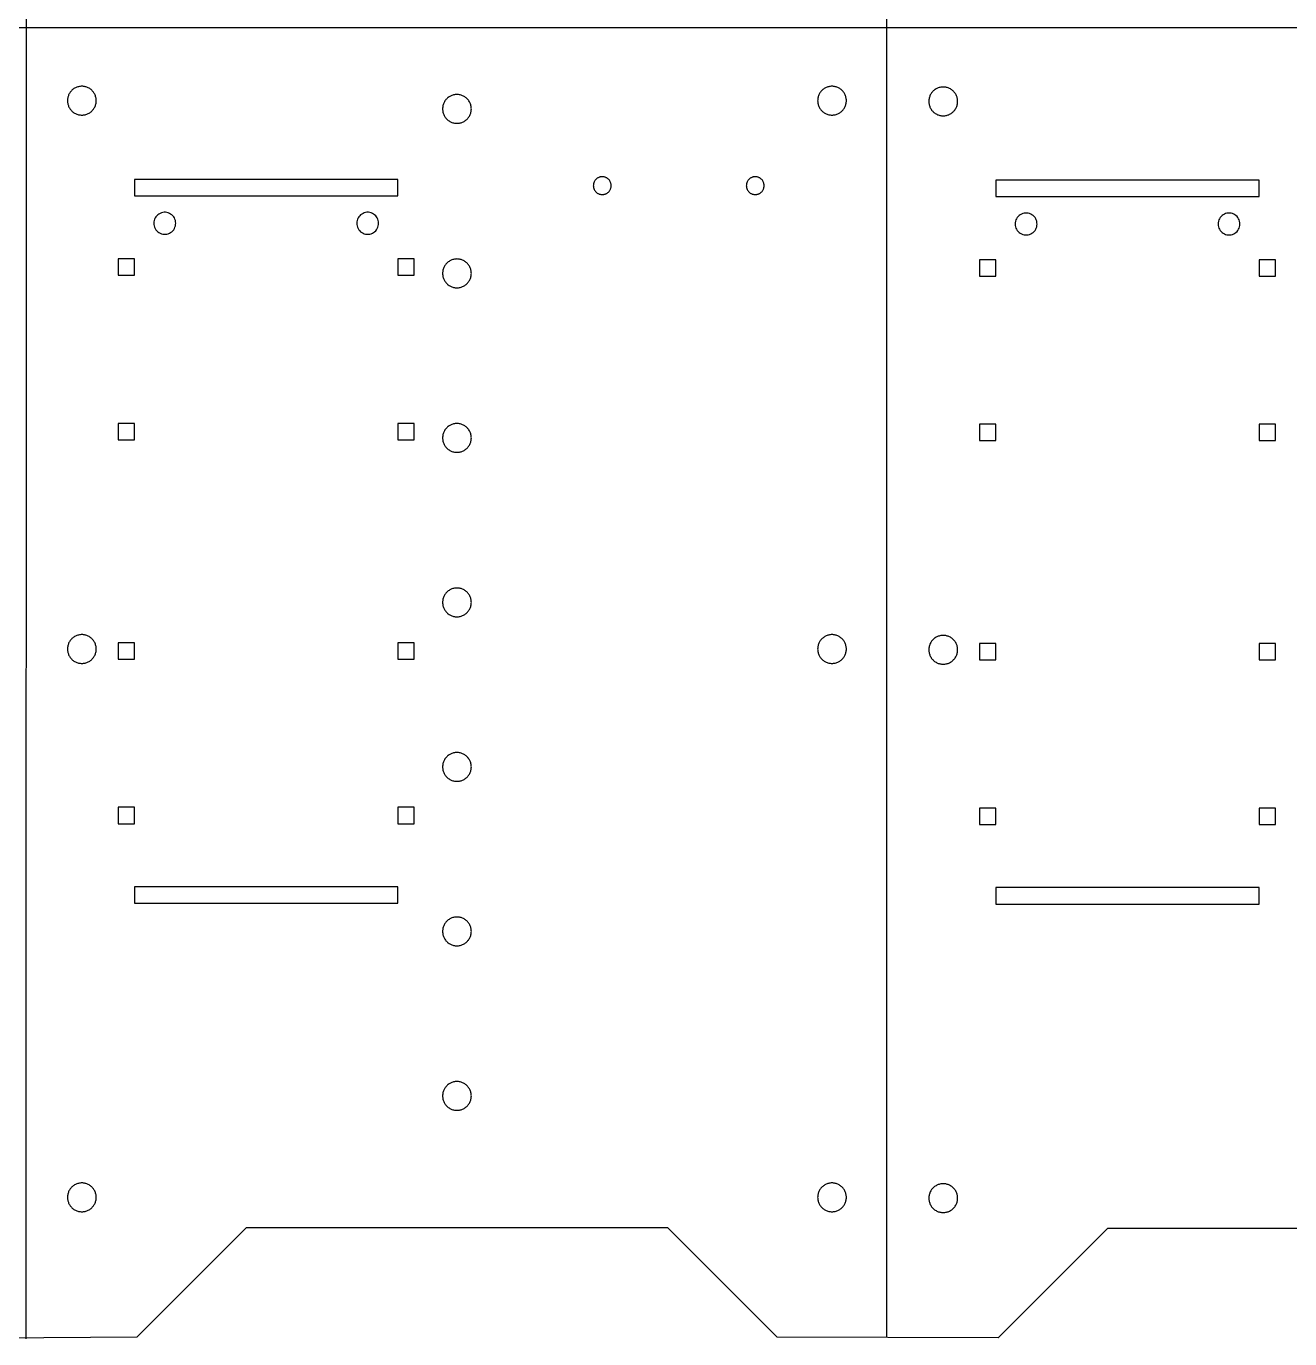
# Model space of a CAD drawing. Extents: x 0 to 785, y 0 to 479.
# Drawn here: x 314 to 544.4, y 0 to 239.4 of the extents above; entities that cross this region are included whole.
import ezdxf

# ---------------------------------------------------------------- set-up
doc = ezdxf.new("R2010")
doc.units = 0
doc.layers.add('LAYER_1', color=7, linetype='CONTINUOUS')

msp = doc.modelspace()

# ---------------------------------------------------------------- linework, layer by layer
at = {"layer": 'LAYER_1', "color": 7}
for p, q in [((314.02, 0), (314.16, 478.56)), ((470.96, 0.28), (470.96, 478.56)), ((0.14, 239.14), (784.85, 239.14)), ((321.54, 225.78), (321.54, 225.78)), ((458.34, 225.78), (458.34, 225.78)), ((478.62, 225.64), (478.62, 225.64)), ((389.94, 224.28), (389.94, 224.28)), ((381.79, 211.43), (333.79, 211.43)), ((333.79, 211.43), (333.79, 208.43)), ((381.79, 208.43), (381.79, 211.43)), ((538.87, 211.28), (490.87, 211.28)), ((490.87, 211.28), (490.87, 208.28)), ((538.87, 208.28), (538.87, 211.28)), ((333.79, 208.43), (381.79, 208.43)), ((417.44, 210.28), (417.44, 210.28)), ((445.34, 210.28), (445.34, 210.28)), ((490.87, 208.28), (538.87, 208.28)), ((337.3, 203.68), (337.29, 203.43)), ((337.35, 203.92), (337.3, 203.68)), ((337.43, 204.16), (337.35, 203.92)), ((337.54, 204.39), (337.43, 204.16)), ((337.67, 204.6), (337.54, 204.39)), ((337.83, 204.79), (337.67, 204.6)), ((338.01, 204.97), (337.83, 204.79)), ((338.22, 205.11), (338.01, 204.97)), ((338.44, 205.23), (338.22, 205.11)), ((338.67, 205.33), (338.44, 205.23)), ((338.91, 205.39), (338.67, 205.33)), ((339.16, 205.42), (338.91, 205.39)), ((339.41, 205.42), (339.16, 205.42)), ((339.66, 205.39), (339.41, 205.42)), ((339.91, 205.33), (339.66, 205.39)), ((340.14, 205.23), (339.91, 205.33)), ((340.36, 205.11), (340.14, 205.23)), ((340.56, 204.97), (340.36, 205.11)), ((340.75, 204.79), (340.56, 204.97)), ((340.91, 204.6), (340.75, 204.79)), ((341.04, 204.39), (340.91, 204.6)), ((341.15, 204.16), (341.04, 204.39)), ((341.23, 203.92), (341.15, 204.16)), ((341.27, 203.68), (341.23, 203.92)), ((341.29, 203.43), (341.27, 203.68)), ((374.3, 203.68), (374.29, 203.43)), ((374.35, 203.92), (374.3, 203.68)), ((374.43, 204.16), (374.35, 203.92)), ((374.54, 204.39), (374.43, 204.16)), ((374.67, 204.6), (374.54, 204.39)), ((374.83, 204.79), (374.67, 204.6)), ((375.01, 204.97), (374.83, 204.79)), ((375.22, 205.11), (375.01, 204.97)), ((375.44, 205.23), (375.22, 205.11)), ((375.67, 205.33), (375.44, 205.23)), ((375.91, 205.39), (375.67, 205.33)), ((376.16, 205.42), (375.91, 205.39)), ((376.41, 205.42), (376.16, 205.42)), ((376.66, 205.39), (376.41, 205.42)), ((376.91, 205.33), (376.66, 205.39)), ((377.14, 205.23), (376.91, 205.33)), ((377.36, 205.11), (377.14, 205.23)), ((377.56, 204.97), (377.36, 205.11)), ((377.75, 204.79), (377.56, 204.97)), ((377.91, 204.6), (377.75, 204.79)), ((378.04, 204.39), (377.91, 204.6)), ((378.15, 204.16), (378.04, 204.39)), ((378.23, 203.92), (378.15, 204.16)), ((378.27, 203.68), (378.23, 203.92)), ((378.29, 203.43), (378.27, 203.68)), ((494.39, 203.53), (494.37, 203.28)), ((494.43, 203.78), (494.39, 203.53)), ((494.51, 204.02), (494.43, 203.78)), ((494.62, 204.25), (494.51, 204.02)), ((494.75, 204.46), (494.62, 204.25)), ((494.91, 204.65), (494.75, 204.46)), ((495.1, 204.82), (494.91, 204.65)), ((495.3, 204.97), (495.1, 204.82)), ((495.52, 205.09), (495.3, 204.97)), ((495.75, 205.19), (495.52, 205.09)), ((496, 205.25), (495.75, 205.19)), ((496.24, 205.28), (496, 205.25)), ((496.5, 205.28), (496.24, 205.28)), ((496.74, 205.25), (496.5, 205.28)), ((496.99, 205.19), (496.74, 205.25)), ((497.22, 205.09), (496.99, 205.19)), ((497.44, 204.97), (497.22, 205.09)), ((497.65, 204.82), (497.44, 204.97)), ((497.83, 204.65), (497.65, 204.82)), ((497.99, 204.46), (497.83, 204.65)), ((498.12, 204.25), (497.99, 204.46)), ((498.23, 204.02), (498.12, 204.25)), ((498.31, 203.78), (498.23, 204.02)), ((498.35, 203.53), (498.31, 203.78)), ((498.37, 203.28), (498.35, 203.53)), ((531.39, 203.53), (531.37, 203.28)), ((531.43, 203.78), (531.39, 203.53)), ((531.51, 204.02), (531.43, 203.78)), ((531.62, 204.25), (531.51, 204.02)), ((531.75, 204.46), (531.62, 204.25)), ((531.91, 204.65), (531.75, 204.46)), ((532.1, 204.82), (531.91, 204.65)), ((532.3, 204.97), (532.1, 204.82)), ((532.52, 205.09), (532.3, 204.97)), ((532.75, 205.19), (532.52, 205.09)), ((533, 205.25), (532.75, 205.19)), ((533.24, 205.28), (533, 205.25)), ((533.5, 205.28), (533.24, 205.28)), ((533.74, 205.25), (533.5, 205.28)), ((533.99, 205.19), (533.74, 205.25)), ((534.22, 205.09), (533.99, 205.19)), ((534.44, 204.97), (534.22, 205.09)), ((534.64, 204.82), (534.44, 204.97)), ((534.83, 204.65), (534.64, 204.82)), ((534.99, 204.46), (534.83, 204.65)), ((535.12, 204.25), (534.99, 204.46)), ((535.23, 204.02), (535.12, 204.25)), ((535.31, 203.78), (535.23, 204.02)), ((535.35, 203.53), (535.31, 203.78)), ((535.37, 203.28), (535.35, 203.53)), ((337.29, 203.43), (337.3, 203.17)), ((337.3, 203.17), (337.35, 202.93)), ((337.35, 202.93), (337.43, 202.69)), ((337.43, 202.69), (337.54, 202.46)), ((337.54, 202.46), (337.67, 202.25)), ((337.67, 202.25), (337.83, 202.06)), ((337.83, 202.06), (338.01, 201.88)), ((338.01, 201.88), (338.22, 201.74)), ((338.22, 201.74), (338.44, 201.62)), ((338.44, 201.62), (338.67, 201.52)), ((338.67, 201.52), (338.91, 201.46)), ((338.91, 201.46), (339.16, 201.43)), ((339.16, 201.43), (339.41, 201.43)), ((339.41, 201.43), (339.66, 201.46)), ((339.66, 201.46), (339.91, 201.52)), ((339.91, 201.52), (340.14, 201.62)), ((340.14, 201.62), (340.36, 201.74)), ((340.36, 201.74), (340.56, 201.88)), ((340.56, 201.88), (340.75, 202.06)), ((340.75, 202.06), (340.91, 202.25)), ((340.91, 202.25), (341.04, 202.46)), ((341.04, 202.46), (341.15, 202.69)), ((341.15, 202.69), (341.23, 202.93)), ((341.23, 202.93), (341.27, 203.17)), ((341.27, 203.17), (341.29, 203.43)), ((374.29, 203.43), (374.3, 203.17)), ((374.3, 203.17), (374.35, 202.93)), ((374.35, 202.93), (374.43, 202.69)), ((374.43, 202.69), (374.54, 202.46)), ((374.54, 202.46), (374.67, 202.25)), ((374.67, 202.25), (374.83, 202.06)), ((374.83, 202.06), (375.01, 201.88)), ((375.01, 201.88), (375.22, 201.74)), ((375.22, 201.74), (375.44, 201.62)), ((375.44, 201.62), (375.67, 201.52)), ((375.67, 201.52), (375.91, 201.46)), ((375.91, 201.46), (376.16, 201.43)), ((376.16, 201.43), (376.41, 201.43)), ((376.41, 201.43), (376.66, 201.46)), ((376.66, 201.46), (376.91, 201.52)), ((376.91, 201.52), (377.14, 201.62)), ((377.14, 201.62), (377.36, 201.74)), ((377.36, 201.74), (377.56, 201.88)), ((377.56, 201.88), (377.75, 202.06)), ((377.75, 202.06), (377.91, 202.25)), ((377.91, 202.25), (378.04, 202.46)), ((378.04, 202.46), (378.15, 202.69)), ((378.15, 202.69), (378.23, 202.93)), ((378.23, 202.93), (378.27, 203.17)), ((378.27, 203.17), (378.29, 203.43)), ((494.37, 203.28), (494.39, 203.03)), ((494.39, 203.03), (494.43, 202.79)), ((494.43, 202.79), (494.51, 202.55)), ((494.51, 202.55), (494.62, 202.32)), ((494.62, 202.32), (494.75, 202.11)), ((494.75, 202.11), (494.91, 201.91)), ((494.91, 201.91), (495.1, 201.74)), ((495.1, 201.74), (495.3, 201.6)), ((495.3, 201.6), (495.52, 201.47)), ((495.52, 201.47), (495.75, 201.38)), ((495.75, 201.38), (496, 201.32)), ((496, 201.32), (496.24, 201.29)), ((496.24, 201.29), (496.5, 201.29)), ((496.5, 201.29), (496.74, 201.32)), ((496.74, 201.32), (496.99, 201.38)), ((496.99, 201.38), (497.22, 201.47)), ((497.22, 201.47), (497.44, 201.6)), ((497.44, 201.6), (497.65, 201.74)), ((497.65, 201.74), (497.83, 201.91)), ((497.83, 201.91), (497.99, 202.11)), ((497.99, 202.11), (498.12, 202.32)), ((498.12, 202.32), (498.23, 202.55)), ((498.23, 202.55), (498.31, 202.79)), ((498.31, 202.79), (498.35, 203.03)), ((498.35, 203.03), (498.37, 203.28)), ((531.37, 203.28), (531.39, 203.03)), ((531.39, 203.03), (531.43, 202.79)), ((531.43, 202.79), (531.51, 202.55)), ((531.51, 202.55), (531.62, 202.32)), ((531.62, 202.32), (531.75, 202.11)), ((531.75, 202.11), (531.91, 201.91)), ((531.91, 201.91), (532.1, 201.74)), ((532.1, 201.74), (532.3, 201.6)), ((532.3, 201.6), (532.52, 201.47)), ((532.52, 201.47), (532.75, 201.38)), ((532.75, 201.38), (533, 201.32)), ((533, 201.32), (533.24, 201.29)), ((533.24, 201.29), (533.5, 201.29)), ((533.5, 201.29), (533.74, 201.32)), ((533.74, 201.32), (533.99, 201.38)), ((533.99, 201.38), (534.22, 201.47)), ((534.22, 201.47), (534.44, 201.6)), ((534.44, 201.6), (534.64, 201.74)), ((534.64, 201.74), (534.83, 201.91)), ((534.83, 201.91), (534.99, 202.11)), ((534.99, 202.11), (535.12, 202.32)), ((535.12, 202.32), (535.23, 202.55)), ((535.23, 202.55), (535.31, 202.79)), ((535.31, 202.79), (535.35, 203.03)), ((535.35, 203.03), (535.37, 203.28)), ((333.79, 196.93), (330.79, 196.93)), ((330.79, 196.93), (330.79, 193.93)), ((333.79, 193.93), (333.79, 196.93)), ((384.79, 196.93), (381.79, 196.93)), ((381.79, 196.93), (381.79, 193.93)), ((384.79, 193.93), (384.79, 196.93)), ((490.87, 196.78), (487.87, 196.78)), ((487.87, 196.78), (487.87, 193.78)), ((490.87, 193.78), (490.87, 196.78)), ((541.87, 196.78), (538.87, 196.78)), ((538.87, 196.78), (538.87, 193.78)), ((541.87, 193.78), (541.87, 196.78)), ((330.79, 193.93), (333.79, 193.93)), ((381.79, 193.93), (384.79, 193.93)), ((389.94, 194.28), (389.94, 194.28)), ((487.87, 193.78), (490.87, 193.78)), ((538.87, 193.78), (541.87, 193.78)), ((333.79, 166.93), (330.79, 166.93)), ((330.79, 166.93), (330.79, 163.93)), ((333.79, 163.93), (333.79, 166.93)), ((384.79, 166.93), (381.79, 166.93)), ((381.79, 166.93), (381.79, 163.93)), ((384.79, 163.93), (384.79, 166.93)), ((490.87, 166.78), (487.87, 166.78)), ((487.87, 166.78), (487.87, 163.78)), ((490.87, 163.78), (490.87, 166.78)), ((541.87, 166.78), (538.87, 166.78)), ((538.87, 166.78), (538.87, 163.78)), ((541.87, 163.78), (541.87, 166.78)), ((330.79, 163.93), (333.79, 163.93)), ((381.79, 163.93), (384.79, 163.93)), ((389.94, 164.28), (389.94, 164.28)), ((487.87, 163.78), (490.87, 163.78)), ((538.87, 163.78), (541.87, 163.78)), ((389.94, 134.28), (389.94, 134.28)), ((333.79, 126.93), (330.79, 126.93)), ((330.79, 126.93), (330.79, 123.93)), ((333.79, 123.93), (333.79, 126.93)), ((384.79, 126.93), (381.79, 126.93)), ((381.79, 126.93), (381.79, 123.93)), ((384.79, 123.93), (384.79, 126.93)), ((321.54, 125.78), (321.54, 125.78)), ((458.34, 125.78), (458.34, 125.78)), ((478.62, 125.64), (478.62, 125.64)), ((490.87, 126.78), (487.87, 126.78)), ((487.87, 126.78), (487.87, 123.78)), ((490.87, 123.78), (490.87, 126.78)), ((541.87, 126.78), (538.87, 126.78)), ((538.87, 126.78), (538.87, 123.78)), ((541.87, 123.78), (541.87, 126.78)), ((330.79, 123.93), (333.79, 123.93)), ((381.79, 123.93), (384.79, 123.93)), ((487.87, 123.78), (490.87, 123.78)), ((538.87, 123.78), (541.87, 123.78)), ((389.94, 104.28), (389.94, 104.28)), ((333.79, 96.93), (330.79, 96.93)), ((330.79, 96.93), (330.79, 93.93)), ((333.79, 93.93), (333.79, 96.93)), ((384.79, 96.93), (381.79, 96.93)), ((381.79, 96.93), (381.79, 93.93)), ((384.79, 93.93), (384.79, 96.93)), ((490.87, 96.78), (487.87, 96.78)), ((487.87, 96.78), (487.87, 93.78)), ((490.87, 93.78), (490.87, 96.78)), ((541.87, 96.78), (538.87, 96.78)), ((538.87, 96.78), (538.87, 93.78)), ((541.87, 93.78), (541.87, 96.78)), ((330.79, 93.93), (333.79, 93.93)), ((381.79, 93.93), (384.79, 93.93)), ((487.87, 93.78), (490.87, 93.78)), ((538.87, 93.78), (541.87, 93.78)), ((381.79, 82.43), (333.79, 82.43)), ((333.79, 82.43), (333.79, 79.43)), ((381.79, 79.43), (381.79, 82.43)), ((538.87, 82.28), (490.87, 82.28)), ((490.87, 82.28), (490.87, 79.28)), ((538.87, 79.28), (538.87, 82.28)), ((333.79, 79.43), (381.79, 79.43)), ((490.87, 79.28), (538.87, 79.28)), ((389.94, 74.28), (389.94, 74.28)), ((389.94, 44.28), (389.94, 44.28)), ((321.54, 25.78), (321.54, 25.78)), ((458.34, 25.78), (458.34, 25.78)), ((478.62, 25.64), (478.62, 25.64)), ((354.16, 20.28), (334.16, 0.28)), ((354.16, 20.28), (430.96, 20.28)), ((450.96, 0.28), (430.96, 20.28)), ((511.25, 20.14), (491.25, 0.14)), ((511.25, 20.14), (588.05, 20.14)), ((334.16, 0.28), (294.02, 0)), ((491.25, 0.14), (450.96, 0.28))]:
    msp.add_line(p, q, dxfattribs=at)
for points, knots in [([(321.54, 225.78), (321.55, 225.88), (321.57, 226.09), (321.62, 226.39), (321.69, 226.69), (321.81, 226.97), (321.96, 227.23), (322.15, 227.47), (322.36, 227.69), (322.59, 227.89), (322.85, 228.06), (323.12, 228.2), (323.41, 228.3), (323.71, 228.37), (324.01, 228.41), (324.32, 228.41), (324.62, 228.37), (324.92, 228.3), (325.21, 228.2), (325.48, 228.06), (325.74, 227.89), (325.97, 227.69), (326.18, 227.47), (326.36, 227.23), (326.51, 226.96), (326.64, 226.68), (326.72, 226.39), (326.78, 226.09), (326.8, 225.78), (326.78, 225.48), (326.72, 225.17), (326.64, 224.88), (326.51, 224.6), (326.36, 224.34), (326.18, 224.09), (325.97, 223.87), (325.74, 223.67), (325.48, 223.5), (325.21, 223.37), (324.92, 223.26), (324.62, 223.19), (324.32, 223.16), (324.01, 223.16), (323.71, 223.19), (323.41, 223.26), (323.12, 223.37), (322.85, 223.5), (322.59, 223.67), (322.36, 223.87), (322.15, 224.09), (321.96, 224.34), (321.81, 224.6), (321.69, 224.88), (321.62, 225.17), (321.57, 225.48), (321.55, 225.68), (321.54, 225.78)], [0, 0, 0, 0, 0.308066, 0.613967, 0.917775, 1.21845, 1.521435, 1.825424, 2.132912, 2.439384, 2.745479, 3.051944, 3.358787, 3.665696, 3.968076, 4.270365, 4.572612, 4.8793, 5.186059, 5.492808, 5.79955, 6.1063, 6.413006, 6.715306, 7.017622, 7.319923, 7.626632, 7.933384, 8.24012, 8.546856, 8.853608, 9.160316, 9.462618, 9.764933, 10.067234, 10.37394, 10.68069, 10.98743, 11.294181, 11.60094, 11.907628, 12.209875, 12.512164, 12.814544, 13.121453, 13.428297, 13.734761, 14.040856, 14.347329, 14.654817, 14.958805, 15.26179, 15.562467, 15.866272, 16.172173, 16.480242, 16.480242, 16.480242, 16.480242]), ([(458.34, 225.78), (458.35, 225.88), (458.37, 226.09), (458.42, 226.39), (458.49, 226.69), (458.61, 226.97), (458.76, 227.23), (458.95, 227.47), (459.16, 227.69), (459.39, 227.89), (459.65, 228.06), (459.92, 228.2), (460.21, 228.3), (460.51, 228.37), (460.81, 228.41), (461.12, 228.41), (461.42, 228.37), (461.72, 228.3), (462.01, 228.2), (462.28, 228.06), (462.54, 227.89), (462.77, 227.69), (462.98, 227.47), (463.16, 227.23), (463.31, 226.96), (463.44, 226.68), (463.52, 226.39), (463.58, 226.09), (463.6, 225.78), (463.58, 225.48), (463.52, 225.17), (463.44, 224.88), (463.31, 224.6), (463.16, 224.34), (462.98, 224.09), (462.77, 223.87), (462.54, 223.67), (462.28, 223.5), (462.01, 223.37), (461.72, 223.26), (461.42, 223.19), (461.12, 223.16), (460.81, 223.16), (460.51, 223.19), (460.21, 223.26), (459.92, 223.37), (459.65, 223.5), (459.39, 223.67), (459.16, 223.87), (458.95, 224.09), (458.76, 224.34), (458.61, 224.6), (458.49, 224.88), (458.42, 225.17), (458.37, 225.48), (458.35, 225.68), (458.34, 225.78)], [0, 0, 0, 0, 0.308066, 0.613967, 0.917775, 1.21845, 1.521435, 1.825423, 2.132911, 2.439382, 2.745478, 3.051943, 3.358787, 3.665696, 3.968077, 4.270365, 4.572613, 4.879299, 5.186057, 5.492807, 5.799549, 6.1063, 6.413006, 6.715306, 7.017621, 7.319923, 7.626632, 7.933384, 8.240119, 8.546857, 8.853609, 9.160316, 9.46262, 9.764934, 10.067234, 10.373941, 10.680692, 10.987432, 11.294183, 11.60094, 11.907627, 12.209875, 12.512163, 12.814544, 13.121454, 13.428298, 13.734763, 14.040858, 14.34733, 14.654818, 14.958807, 15.261791, 15.562467, 15.866272, 16.172173, 16.480242, 16.480242, 16.480242, 16.480242]), ([(478.62, 225.64), (478.63, 225.74), (478.65, 225.95), (478.7, 226.25), (478.77, 226.54), (478.89, 226.82), (479.05, 227.09), (479.23, 227.33), (479.44, 227.55), (479.68, 227.75), (479.93, 227.92), (480.21, 228.06), (480.49, 228.16), (480.79, 228.23), (481.1, 228.27), (481.4, 228.27), (481.7, 228.23), (482, 228.16), (482.29, 228.06), (482.56, 227.92), (482.82, 227.75), (483.05, 227.55), (483.26, 227.33), (483.45, 227.09), (483.6, 226.82), (483.72, 226.54), (483.81, 226.25), (483.86, 225.95), (483.88, 225.64), (483.86, 225.33), (483.81, 225.03), (483.72, 224.74), (483.6, 224.46), (483.45, 224.2), (483.26, 223.95), (483.05, 223.73), (482.82, 223.53), (482.56, 223.36), (482.29, 223.22), (482, 223.12), (481.7, 223.05), (481.4, 223.01), (481.1, 223.01), (480.79, 223.05), (480.49, 223.12), (480.21, 223.22), (479.93, 223.36), (479.68, 223.53), (479.44, 223.73), (479.23, 223.95), (479.05, 224.2), (478.89, 224.46), (478.77, 224.74), (478.7, 225.03), (478.65, 225.34), (478.63, 225.54), (478.62, 225.64)], [0, 0, 0, 0, 0.308066, 0.613967, 0.917775, 1.21845, 1.521434, 1.825424, 2.132912, 2.439384, 2.745478, 3.051943, 3.358787, 3.665696, 3.968076, 4.270365, 4.572612, 4.8793, 5.186059, 5.492809, 5.79955, 6.1063, 6.413006, 6.715307, 7.017621, 7.319922, 7.626632, 7.933383, 8.240119, 8.546856, 8.853607, 9.160317, 9.462618, 9.764933, 10.067233, 10.37394, 10.68069, 10.98743, 11.29418, 11.60094, 11.907628, 12.209875, 12.512164, 12.814544, 13.121453, 13.428297, 13.734761, 14.040856, 14.347328, 14.654817, 14.958805, 15.261789, 15.562466, 15.866272, 16.172173, 16.480242, 16.480242, 16.480242, 16.480242]), ([(389.94, 224.28), (389.95, 224.38), (389.97, 224.59), (390.02, 224.89), (390.09, 225.19), (390.21, 225.47), (390.36, 225.73), (390.55, 225.97), (390.76, 226.19), (390.99, 226.39), (391.25, 226.56), (391.52, 226.7), (391.81, 226.8), (392.11, 226.87), (392.41, 226.91), (392.72, 226.91), (393.02, 226.87), (393.32, 226.8), (393.61, 226.7), (393.88, 226.56), (394.14, 226.39), (394.37, 226.19), (394.58, 225.97), (394.76, 225.73), (394.91, 225.46), (395.04, 225.18), (395.12, 224.89), (395.18, 224.59), (395.2, 224.28), (395.18, 223.98), (395.12, 223.67), (395.04, 223.38), (394.91, 223.1), (394.76, 222.84), (394.58, 222.59), (394.37, 222.37), (394.14, 222.17), (393.88, 222), (393.61, 221.87), (393.32, 221.76), (393.02, 221.69), (392.72, 221.66), (392.41, 221.66), (392.11, 221.69), (391.81, 221.76), (391.52, 221.87), (391.25, 222), (390.99, 222.17), (390.76, 222.37), (390.55, 222.59), (390.36, 222.84), (390.21, 223.1), (390.09, 223.38), (390.02, 223.67), (389.97, 223.98), (389.95, 224.18), (389.94, 224.28)], [0, 0, 0, 0, 0.308066, 0.613968, 0.917775, 1.21845, 1.521435, 1.825423, 2.132912, 2.439383, 2.745478, 3.051943, 3.358786, 3.665696, 3.968076, 4.270364, 4.572611, 4.879299, 5.186058, 5.492807, 5.799549, 6.106299, 6.413006, 6.715306, 7.017621, 7.319922, 7.626631, 7.933384, 8.240119, 8.546855, 8.853608, 9.160316, 9.462617, 9.764932, 10.067232, 10.373939, 10.68069, 10.987431, 11.29418, 11.600939, 11.907628, 12.209875, 12.512163, 12.814543, 13.121453, 13.428298, 13.734763, 14.040857, 14.347328, 14.654818, 14.958806, 15.26179, 15.562466, 15.866272, 16.172174, 16.480241, 16.480241, 16.480241, 16.480241]), ([(417.44, 210.28), (417.45, 210.35), (417.46, 210.47), (417.49, 210.66), (417.53, 210.84), (417.61, 211.01), (417.7, 211.18), (417.82, 211.33), (417.95, 211.47), (418.09, 211.59), (418.25, 211.69), (418.42, 211.78), (418.6, 211.84), (418.78, 211.89), (418.97, 211.91), (419.16, 211.91), (419.35, 211.89), (419.53, 211.84), (419.71, 211.78), (419.88, 211.69), (420.04, 211.59), (420.18, 211.47), (420.31, 211.33), (420.43, 211.18), (420.52, 211.01), (420.59, 210.84), (420.65, 210.66), (420.68, 210.47), (420.69, 210.28), (420.68, 210.09), (420.65, 209.9), (420.59, 209.72), (420.52, 209.55), (420.43, 209.39), (420.31, 209.24), (420.18, 209.1), (420.04, 208.98), (419.88, 208.87), (419.71, 208.79), (419.53, 208.72), (419.35, 208.68), (419.16, 208.66), (418.97, 208.66), (418.78, 208.68), (418.6, 208.72), (418.42, 208.79), (418.25, 208.87), (418.09, 208.98), (417.95, 209.1), (417.82, 209.24), (417.7, 209.39), (417.61, 209.55), (417.53, 209.72), (417.49, 209.91), (417.46, 210.09), (417.45, 210.22), (417.44, 210.28)], [0, 0, 0, 0, 0.190708, 0.380075, 0.568146, 0.754279, 0.94184, 1.130022, 1.320373, 1.510092, 1.699579, 1.889296, 2.079247, 2.269238, 2.456426, 2.643556, 2.830661, 3.020516, 3.210416, 3.400309, 3.590195, 3.780088, 3.969955, 4.157092, 4.344238, 4.531378, 4.721245, 4.911139, 5.101023, 5.290908, 5.480802, 5.670668, 5.857808, 6.044955, 6.232094, 6.421959, 6.611852, 6.801738, 6.991631, 7.181531, 7.371386, 7.558491, 7.745621, 7.932809, 8.122799, 8.312751, 8.502468, 8.691954, 8.881675, 9.072025, 9.260207, 9.447769, 9.633902, 9.821971, 10.011338, 10.202048, 10.202048, 10.202048, 10.202048]), ([(445.34, 210.28), (445.35, 210.35), (445.36, 210.47), (445.39, 210.66), (445.43, 210.84), (445.51, 211.01), (445.6, 211.18), (445.72, 211.33), (445.85, 211.47), (445.99, 211.59), (446.15, 211.69), (446.32, 211.78), (446.5, 211.84), (446.68, 211.89), (446.87, 211.91), (447.06, 211.91), (447.25, 211.89), (447.43, 211.84), (447.61, 211.78), (447.78, 211.69), (447.94, 211.59), (448.08, 211.47), (448.21, 211.33), (448.33, 211.18), (448.42, 211.01), (448.49, 210.84), (448.55, 210.66), (448.58, 210.47), (448.59, 210.28), (448.58, 210.09), (448.55, 209.9), (448.49, 209.72), (448.42, 209.55), (448.33, 209.39), (448.21, 209.24), (448.08, 209.1), (447.94, 208.98), (447.78, 208.87), (447.61, 208.79), (447.43, 208.72), (447.25, 208.68), (447.06, 208.66), (446.87, 208.66), (446.68, 208.68), (446.5, 208.72), (446.32, 208.79), (446.15, 208.87), (445.99, 208.98), (445.85, 209.1), (445.72, 209.24), (445.6, 209.39), (445.51, 209.55), (445.43, 209.72), (445.39, 209.91), (445.36, 210.09), (445.35, 210.22), (445.34, 210.28)], [0, 0, 0, 0, 0.190708, 0.380075, 0.568145, 0.754278, 0.94184, 1.130024, 1.320373, 1.510093, 1.69958, 1.889298, 2.079249, 2.26924, 2.456428, 2.643558, 2.830663, 3.020518, 3.210416, 3.400309, 3.590197, 3.78009, 3.969955, 4.157093, 4.344241, 4.53138, 4.721247, 4.911141, 5.101025, 5.29091, 5.480804, 5.67067, 5.85781, 6.044957, 6.232096, 6.42196, 6.611854, 6.801742, 6.991634, 7.181533, 7.371387, 7.558493, 7.745623, 7.93281, 8.122802, 8.312753, 8.50247, 8.691958, 8.881679, 9.072029, 9.260211, 9.447773, 9.633906, 9.821975, 10.011342, 10.202051, 10.202051, 10.202051, 10.202051]), ([(389.94, 194.28), (389.95, 194.38), (389.97, 194.59), (390.02, 194.89), (390.09, 195.19), (390.21, 195.47), (390.36, 195.73), (390.55, 195.97), (390.76, 196.19), (390.99, 196.39), (391.25, 196.56), (391.52, 196.7), (391.81, 196.8), (392.11, 196.87), (392.41, 196.91), (392.72, 196.91), (393.02, 196.87), (393.32, 196.8), (393.61, 196.7), (393.88, 196.56), (394.14, 196.39), (394.37, 196.19), (394.58, 195.97), (394.76, 195.73), (394.91, 195.46), (395.04, 195.18), (395.12, 194.89), (395.18, 194.59), (395.2, 194.28), (395.18, 193.98), (395.12, 193.67), (395.04, 193.38), (394.91, 193.1), (394.76, 192.84), (394.58, 192.59), (394.37, 192.37), (394.14, 192.17), (393.88, 192), (393.61, 191.87), (393.32, 191.76), (393.02, 191.69), (392.72, 191.66), (392.41, 191.66), (392.11, 191.69), (391.81, 191.76), (391.52, 191.87), (391.25, 192), (390.99, 192.17), (390.76, 192.37), (390.55, 192.59), (390.36, 192.84), (390.21, 193.1), (390.09, 193.38), (390.02, 193.67), (389.97, 193.98), (389.95, 194.18), (389.94, 194.28)], [0, 0, 0, 0, 0.308066, 0.613967, 0.917775, 1.218449, 1.521434, 1.825423, 2.132911, 2.439383, 2.745477, 3.051942, 3.358786, 3.665696, 3.968076, 4.270364, 4.57261, 4.879298, 5.186057, 5.492807, 5.799548, 6.106299, 6.413005, 6.715306, 7.01762, 7.319921, 7.62663, 7.933381, 8.240118, 8.546855, 8.853607, 9.160318, 9.462619, 9.764933, 10.067234, 10.37394, 10.68069, 10.987431, 11.294181, 11.600941, 11.907628, 12.209875, 12.512163, 12.814542, 13.121453, 13.428298, 13.734762, 14.040856, 14.347327, 14.654815, 14.958804, 15.261788, 15.562463, 15.86627, 16.172172, 16.480241, 16.480241, 16.480241, 16.480241]), ([(389.94, 164.28), (389.95, 164.38), (389.97, 164.59), (390.02, 164.89), (390.09, 165.19), (390.21, 165.47), (390.36, 165.73), (390.55, 165.97), (390.76, 166.19), (390.99, 166.39), (391.25, 166.56), (391.52, 166.7), (391.81, 166.8), (392.11, 166.87), (392.41, 166.91), (392.72, 166.91), (393.02, 166.87), (393.32, 166.8), (393.61, 166.7), (393.88, 166.56), (394.14, 166.39), (394.37, 166.19), (394.58, 165.97), (394.76, 165.73), (394.91, 165.46), (395.04, 165.18), (395.12, 164.89), (395.18, 164.59), (395.2, 164.28), (395.18, 163.98), (395.12, 163.67), (395.04, 163.38), (394.91, 163.1), (394.76, 162.84), (394.58, 162.59), (394.37, 162.37), (394.14, 162.17), (393.88, 162), (393.61, 161.87), (393.32, 161.76), (393.02, 161.69), (392.72, 161.66), (392.41, 161.66), (392.11, 161.69), (391.81, 161.76), (391.52, 161.87), (391.25, 162), (390.99, 162.17), (390.76, 162.37), (390.55, 162.59), (390.36, 162.84), (390.21, 163.1), (390.09, 163.38), (390.02, 163.67), (389.97, 163.98), (389.95, 164.18), (389.94, 164.28)], [0, 0, 0, 0, 0.308067, 0.613968, 0.917776, 1.218452, 1.521436, 1.825424, 2.132913, 2.439384, 2.745478, 3.051943, 3.358788, 3.665698, 3.968078, 4.270366, 4.572613, 4.879302, 5.186061, 5.49281, 5.799551, 6.106302, 6.413008, 6.715308, 7.017622, 7.319924, 7.626634, 7.933385, 8.240122, 8.546858, 8.853609, 9.160319, 9.462619, 9.764934, 10.067235, 10.373941, 10.680692, 10.987433, 11.294182, 11.600942, 11.90763, 12.209875, 12.512163, 12.814544, 13.121454, 13.428299, 13.734763, 14.040858, 14.347329, 14.654818, 14.958807, 15.261791, 15.562465, 15.866273, 16.172174, 16.48024, 16.48024, 16.48024, 16.48024]), ([(389.94, 134.28), (389.95, 134.38), (389.97, 134.59), (390.02, 134.89), (390.09, 135.19), (390.21, 135.47), (390.36, 135.73), (390.55, 135.97), (390.76, 136.19), (390.99, 136.39), (391.25, 136.56), (391.52, 136.7), (391.81, 136.8), (392.11, 136.87), (392.41, 136.91), (392.72, 136.91), (393.02, 136.87), (393.32, 136.8), (393.61, 136.7), (393.88, 136.56), (394.14, 136.39), (394.37, 136.19), (394.58, 135.97), (394.76, 135.73), (394.91, 135.46), (395.04, 135.18), (395.12, 134.89), (395.18, 134.59), (395.2, 134.28), (395.18, 133.98), (395.12, 133.67), (395.04, 133.38), (394.91, 133.1), (394.76, 132.84), (394.58, 132.59), (394.37, 132.37), (394.14, 132.17), (393.88, 132), (393.61, 131.87), (393.32, 131.76), (393.02, 131.69), (392.72, 131.66), (392.41, 131.66), (392.11, 131.69), (391.81, 131.76), (391.52, 131.87), (391.25, 132), (390.99, 132.17), (390.76, 132.37), (390.55, 132.59), (390.36, 132.84), (390.21, 133.1), (390.09, 133.38), (390.02, 133.67), (389.97, 133.98), (389.95, 134.18), (389.94, 134.28)], [0, 0, 0, 0, 0.308068, 0.613969, 0.917775, 1.218449, 1.521434, 1.825423, 2.132912, 2.439384, 2.745478, 3.051942, 3.358787, 3.665697, 3.968077, 4.270365, 4.572612, 4.879301, 5.186061, 5.492809, 5.79955, 6.106301, 6.413008, 6.715309, 7.017623, 7.319924, 7.626633, 7.933385, 8.240121, 8.546857, 8.853609, 9.160318, 9.46262, 9.764934, 10.067234, 10.373941, 10.680691, 10.987433, 11.294182, 11.600941, 11.907629, 12.209875, 12.512163, 12.814544, 13.121454, 13.428299, 13.734763, 14.040857, 14.347328, 14.654818, 14.958807, 15.261791, 15.562465, 15.866272, 16.172174, 16.48024, 16.48024, 16.48024, 16.48024]), ([(321.54, 125.78), (321.55, 125.88), (321.57, 126.09), (321.62, 126.39), (321.69, 126.69), (321.81, 126.97), (321.96, 127.23), (322.15, 127.47), (322.36, 127.69), (322.59, 127.89), (322.85, 128.06), (323.12, 128.2), (323.41, 128.3), (323.71, 128.37), (324.01, 128.41), (324.32, 128.41), (324.62, 128.37), (324.92, 128.3), (325.21, 128.2), (325.48, 128.06), (325.74, 127.89), (325.97, 127.69), (326.18, 127.47), (326.36, 127.23), (326.51, 126.96), (326.64, 126.68), (326.72, 126.39), (326.78, 126.09), (326.8, 125.78), (326.78, 125.48), (326.72, 125.17), (326.64, 124.88), (326.51, 124.6), (326.36, 124.34), (326.18, 124.09), (325.97, 123.87), (325.74, 123.67), (325.48, 123.5), (325.21, 123.37), (324.92, 123.26), (324.62, 123.19), (324.32, 123.16), (324.01, 123.16), (323.71, 123.19), (323.41, 123.26), (323.12, 123.37), (322.85, 123.5), (322.59, 123.67), (322.36, 123.87), (322.15, 124.09), (321.96, 124.34), (321.81, 124.6), (321.69, 124.88), (321.62, 125.17), (321.57, 125.48), (321.55, 125.68), (321.54, 125.78)], [0, 0, 0, 0, 0.308067, 0.613968, 0.917775, 1.218451, 1.521435, 1.825424, 2.132913, 2.439385, 2.74548, 3.051944, 3.358788, 3.665698, 3.968078, 4.270367, 4.572614, 4.879302, 5.186061, 5.492811, 5.799551, 6.106302, 6.413009, 6.715309, 7.017624, 7.319925, 7.626634, 7.933385, 8.240122, 8.546858, 8.85361, 9.160319, 9.462621, 9.764936, 10.067235, 10.373942, 10.680692, 10.987433, 11.294182, 11.600942, 11.90763, 12.209877, 12.512166, 12.814546, 13.121456, 13.4283, 13.734763, 14.040859, 14.347331, 14.654819, 14.958808, 15.261792, 15.562468, 15.866275, 16.172177, 16.480243, 16.480243, 16.480243, 16.480243]), ([(458.34, 125.78), (458.35, 125.88), (458.37, 126.09), (458.42, 126.39), (458.49, 126.69), (458.61, 126.97), (458.76, 127.23), (458.95, 127.47), (459.16, 127.69), (459.39, 127.89), (459.65, 128.06), (459.92, 128.2), (460.21, 128.3), (460.51, 128.37), (460.81, 128.41), (461.12, 128.41), (461.42, 128.37), (461.72, 128.3), (462.01, 128.2), (462.28, 128.06), (462.54, 127.89), (462.77, 127.69), (462.98, 127.47), (463.16, 127.23), (463.31, 126.96), (463.44, 126.68), (463.52, 126.39), (463.58, 126.09), (463.6, 125.78), (463.58, 125.48), (463.52, 125.17), (463.44, 124.88), (463.31, 124.6), (463.16, 124.34), (462.98, 124.09), (462.77, 123.87), (462.54, 123.67), (462.28, 123.5), (462.01, 123.37), (461.72, 123.26), (461.42, 123.19), (461.12, 123.16), (460.81, 123.16), (460.51, 123.19), (460.21, 123.26), (459.92, 123.37), (459.65, 123.5), (459.39, 123.67), (459.16, 123.87), (458.95, 124.09), (458.76, 124.34), (458.61, 124.6), (458.49, 124.88), (458.42, 125.17), (458.37, 125.48), (458.35, 125.68), (458.34, 125.78)], [0, 0, 0, 0, 0.308067, 0.613968, 0.917775, 1.218451, 1.521435, 1.825423, 2.132912, 2.439383, 2.745478, 3.051943, 3.358787, 3.665698, 3.968079, 4.270367, 4.572615, 4.879303, 5.18606, 5.49281, 5.799551, 6.106302, 6.413009, 6.715309, 7.017623, 7.319926, 7.626633, 7.933385, 8.240123, 8.546858, 8.853611, 9.160319, 9.462622, 9.764937, 10.067236, 10.373943, 10.680693, 10.987435, 11.294184, 11.600942, 11.90763, 12.209878, 12.512166, 12.814547, 13.121457, 13.428301, 13.734766, 14.040862, 14.347333, 14.654822, 14.958811, 15.261794, 15.562469, 15.866276, 16.172178, 16.480244, 16.480244, 16.480244, 16.480244]), ([(478.62, 125.64), (478.63, 125.74), (478.65, 125.95), (478.7, 126.25), (478.77, 126.54), (478.89, 126.82), (479.05, 127.09), (479.23, 127.33), (479.44, 127.55), (479.68, 127.75), (479.93, 127.92), (480.21, 128.06), (480.49, 128.16), (480.79, 128.23), (481.1, 128.27), (481.4, 128.27), (481.7, 128.23), (482, 128.16), (482.29, 128.06), (482.56, 127.92), (482.82, 127.75), (483.05, 127.55), (483.26, 127.33), (483.45, 127.09), (483.6, 126.82), (483.72, 126.54), (483.81, 126.25), (483.86, 125.95), (483.88, 125.64), (483.86, 125.33), (483.81, 125.03), (483.72, 124.74), (483.6, 124.46), (483.45, 124.2), (483.26, 123.95), (483.05, 123.73), (482.82, 123.53), (482.56, 123.36), (482.29, 123.22), (482, 123.12), (481.7, 123.05), (481.4, 123.01), (481.1, 123.01), (480.79, 123.05), (480.49, 123.12), (480.21, 123.22), (479.93, 123.36), (479.68, 123.53), (479.44, 123.73), (479.23, 123.95), (479.05, 124.2), (478.89, 124.46), (478.77, 124.74), (478.7, 125.03), (478.65, 125.34), (478.63, 125.54), (478.62, 125.64)], [0, 0, 0, 0, 0.308066, 0.613968, 0.917775, 1.218451, 1.521435, 1.825424, 2.132913, 2.439385, 2.74548, 3.051944, 3.358788, 3.665698, 3.968078, 4.270367, 4.572614, 4.879302, 5.186061, 5.492811, 5.799551, 6.106302, 6.413009, 6.715309, 7.017624, 7.319925, 7.626634, 7.933386, 8.240122, 8.546858, 8.85361, 9.160319, 9.462621, 9.764936, 10.067235, 10.373942, 10.680692, 10.987434, 11.294183, 11.600942, 11.907631, 12.209877, 12.512166, 12.814546, 13.121456, 13.428299, 13.734764, 14.040859, 14.347331, 14.65482, 14.958808, 15.261793, 15.562469, 15.866275, 16.172177, 16.480244, 16.480244, 16.480244, 16.480244]), ([(389.94, 104.28), (389.95, 104.38), (389.97, 104.59), (390.02, 104.89), (390.09, 105.19), (390.21, 105.47), (390.36, 105.73), (390.55, 105.97), (390.76, 106.19), (390.99, 106.39), (391.25, 106.56), (391.52, 106.7), (391.81, 106.8), (392.11, 106.87), (392.41, 106.91), (392.72, 106.91), (393.02, 106.87), (393.32, 106.8), (393.61, 106.7), (393.88, 106.56), (394.14, 106.39), (394.37, 106.19), (394.58, 105.97), (394.76, 105.73), (394.91, 105.46), (395.04, 105.18), (395.12, 104.89), (395.18, 104.59), (395.2, 104.28), (395.18, 103.98), (395.12, 103.67), (395.04, 103.38), (394.91, 103.1), (394.76, 102.84), (394.58, 102.59), (394.37, 102.37), (394.14, 102.17), (393.88, 102), (393.61, 101.87), (393.32, 101.76), (393.02, 101.69), (392.72, 101.66), (392.41, 101.66), (392.11, 101.69), (391.81, 101.76), (391.52, 101.87), (391.25, 102), (390.99, 102.17), (390.76, 102.37), (390.55, 102.59), (390.36, 102.84), (390.21, 103.1), (390.09, 103.38), (390.02, 103.67), (389.97, 103.98), (389.95, 104.18), (389.94, 104.28)], [0, 0, 0, 0, 0.308066, 0.613968, 0.917775, 1.21845, 1.521435, 1.825423, 2.132912, 2.439383, 2.745478, 3.051943, 3.358786, 3.665696, 3.968076, 4.270364, 4.572611, 4.879299, 5.186058, 5.492808, 5.799549, 6.106299, 6.413007, 6.715306, 7.017621, 7.319922, 7.626632, 7.933384, 8.24012, 8.546857, 8.853608, 9.160317, 9.462619, 9.764934, 10.067232, 10.373939, 10.68069, 10.987431, 11.29418, 11.600939, 11.907628, 12.209875, 12.512163, 12.814543, 13.121454, 13.428298, 13.734763, 14.040857, 14.347328, 14.654818, 14.958805, 15.26179, 15.562466, 15.866272, 16.172174, 16.480241, 16.480241, 16.480241, 16.480241]), ([(389.94, 74.28), (389.95, 74.38), (389.97, 74.59), (390.02, 74.89), (390.09, 75.19), (390.21, 75.47), (390.36, 75.73), (390.55, 75.97), (390.76, 76.19), (390.99, 76.39), (391.25, 76.56), (391.52, 76.7), (391.81, 76.8), (392.11, 76.87), (392.41, 76.91), (392.72, 76.91), (393.02, 76.87), (393.32, 76.8), (393.61, 76.7), (393.88, 76.56), (394.14, 76.39), (394.37, 76.19), (394.58, 75.97), (394.76, 75.73), (394.91, 75.46), (395.04, 75.18), (395.12, 74.89), (395.18, 74.59), (395.2, 74.28), (395.18, 73.98), (395.12, 73.67), (395.04, 73.38), (394.91, 73.1), (394.76, 72.84), (394.58, 72.59), (394.37, 72.37), (394.14, 72.17), (393.88, 72), (393.61, 71.87), (393.32, 71.76), (393.02, 71.69), (392.72, 71.66), (392.41, 71.66), (392.11, 71.69), (391.81, 71.76), (391.52, 71.87), (391.25, 72), (390.99, 72.17), (390.76, 72.37), (390.55, 72.59), (390.36, 72.84), (390.21, 73.1), (390.09, 73.38), (390.02, 73.67), (389.97, 73.98), (389.95, 74.18), (389.94, 74.28)], [0, 0, 0, 0, 0.308068, 0.613971, 0.91778, 1.218455, 1.521441, 1.82543, 2.13292, 2.439393, 2.745487, 3.051952, 3.358796, 3.665707, 3.968087, 4.270375, 4.572621, 4.87931, 5.186069, 5.492818, 5.799561, 6.106312, 6.413019, 6.71532, 7.017636, 7.319937, 7.626648, 7.933401, 8.240139, 8.546878, 8.853631, 9.160342, 9.462643, 9.764959, 10.06726, 10.373967, 10.680718, 10.987461, 11.29421, 11.600969, 11.907658, 12.209904, 12.512192, 12.814572, 13.121482, 13.428327, 13.734791, 14.040887, 14.347359, 14.654848, 14.958838, 15.261823, 15.562498, 15.866307, 16.17221, 16.480279, 16.480279, 16.480279, 16.480279]), ([(389.94, 44.28), (389.95, 44.38), (389.97, 44.59), (390.02, 44.89), (390.09, 45.19), (390.21, 45.47), (390.36, 45.73), (390.55, 45.97), (390.76, 46.19), (390.99, 46.39), (391.25, 46.56), (391.52, 46.7), (391.81, 46.8), (392.11, 46.87), (392.41, 46.91), (392.72, 46.91), (393.02, 46.87), (393.32, 46.8), (393.61, 46.7), (393.88, 46.56), (394.14, 46.39), (394.37, 46.19), (394.58, 45.97), (394.76, 45.73), (394.91, 45.46), (395.04, 45.18), (395.12, 44.89), (395.18, 44.59), (395.2, 44.28), (395.18, 43.98), (395.12, 43.67), (395.04, 43.38), (394.91, 43.1), (394.76, 42.84), (394.58, 42.59), (394.37, 42.37), (394.14, 42.17), (393.88, 42), (393.61, 41.87), (393.32, 41.76), (393.02, 41.69), (392.72, 41.66), (392.41, 41.66), (392.11, 41.69), (391.81, 41.76), (391.52, 41.87), (391.25, 42), (390.99, 42.17), (390.76, 42.37), (390.55, 42.59), (390.36, 42.84), (390.21, 43.1), (390.09, 43.38), (390.02, 43.67), (389.97, 43.98), (389.95, 44.18), (389.94, 44.28)], [0, 0, 0, 0, 0.308066, 0.613966, 0.917772, 1.218445, 1.521427, 1.825413, 2.1329, 2.439371, 2.745464, 3.051929, 3.358773, 3.665684, 3.968064, 4.270352, 4.572598, 4.879288, 5.186047, 5.492796, 5.799536, 6.106285, 6.412991, 6.715288, 7.017601, 7.319899, 7.626608, 7.933358, 8.240094, 8.546832, 8.853585, 9.160296, 9.462597, 9.764913, 10.067214, 10.373922, 10.680673, 10.987415, 11.294164, 11.600923, 11.907612, 12.209859, 12.512147, 12.814527, 13.121437, 13.428281, 13.734746, 14.040841, 14.347313, 14.654803, 14.958793, 15.261778, 15.562453, 15.866262, 16.172165, 16.480233, 16.480233, 16.480233, 16.480233]), ([(321.54, 25.78), (321.55, 25.88), (321.57, 26.09), (321.62, 26.39), (321.69, 26.69), (321.81, 26.97), (321.96, 27.23), (322.15, 27.47), (322.36, 27.69), (322.59, 27.89), (322.85, 28.06), (323.12, 28.2), (323.41, 28.3), (323.71, 28.37), (324.01, 28.41), (324.32, 28.41), (324.62, 28.37), (324.92, 28.3), (325.21, 28.2), (325.48, 28.06), (325.74, 27.89), (325.97, 27.69), (326.18, 27.47), (326.36, 27.23), (326.51, 26.96), (326.64, 26.68), (326.72, 26.39), (326.78, 26.09), (326.8, 25.78), (326.78, 25.48), (326.72, 25.17), (326.64, 24.88), (326.51, 24.6), (326.36, 24.34), (326.18, 24.09), (325.97, 23.87), (325.74, 23.67), (325.48, 23.5), (325.21, 23.37), (324.92, 23.26), (324.62, 23.19), (324.32, 23.16), (324.01, 23.16), (323.71, 23.19), (323.41, 23.26), (323.12, 23.37), (322.85, 23.5), (322.59, 23.67), (322.36, 23.87), (322.15, 24.09), (321.96, 24.34), (321.81, 24.6), (321.69, 24.88), (321.62, 25.17), (321.57, 25.48), (321.55, 25.68), (321.54, 25.78)], [0, 0, 0, 0, 0.308068, 0.613971, 0.917781, 1.218456, 1.521441, 1.825431, 2.132922, 2.439394, 2.74549, 3.051954, 3.358798, 3.665707, 3.968087, 4.270376, 4.572623, 4.879311, 5.186071, 5.49282, 5.799562, 6.106312, 6.413019, 6.715322, 7.017637, 7.319938, 7.62665, 7.933403, 8.240141, 8.546879, 8.853632, 9.160344, 9.462646, 9.764961, 10.067263, 10.373969, 10.68072, 10.987462, 11.294211, 11.600971, 11.907659, 12.209906, 12.512195, 12.814575, 13.121484, 13.428328, 13.734792, 14.040888, 14.347361, 14.65485, 14.958839, 15.261825, 15.562501, 15.86631, 16.172213, 16.480282, 16.480282, 16.480282, 16.480282]), ([(458.34, 25.78), (458.35, 25.88), (458.37, 26.09), (458.42, 26.39), (458.49, 26.69), (458.61, 26.97), (458.76, 27.23), (458.95, 27.47), (459.16, 27.69), (459.39, 27.89), (459.65, 28.06), (459.92, 28.2), (460.21, 28.3), (460.51, 28.37), (460.81, 28.41), (461.12, 28.41), (461.42, 28.37), (461.72, 28.3), (462.01, 28.2), (462.28, 28.06), (462.54, 27.89), (462.77, 27.69), (462.98, 27.47), (463.16, 27.23), (463.31, 26.96), (463.44, 26.68), (463.52, 26.39), (463.58, 26.09), (463.6, 25.78), (463.58, 25.48), (463.52, 25.17), (463.44, 24.88), (463.31, 24.6), (463.16, 24.34), (462.98, 24.09), (462.77, 23.87), (462.54, 23.67), (462.28, 23.5), (462.01, 23.37), (461.72, 23.26), (461.42, 23.19), (461.12, 23.16), (460.81, 23.16), (460.51, 23.19), (460.21, 23.26), (459.92, 23.37), (459.65, 23.5), (459.39, 23.67), (459.16, 23.87), (458.95, 24.09), (458.76, 24.34), (458.61, 24.6), (458.49, 24.88), (458.42, 25.17), (458.37, 25.48), (458.35, 25.68), (458.34, 25.78)], [0, 0, 0, 0, 0.308068, 0.613971, 0.917781, 1.218456, 1.521441, 1.825431, 2.13292, 2.439392, 2.745488, 3.051953, 3.358798, 3.665707, 3.968088, 4.270376, 4.572624, 4.879312, 5.186069, 5.492819, 5.799561, 6.106311, 6.413019, 6.715321, 7.017637, 7.319938, 7.62665, 7.933403, 8.240141, 8.546879, 8.853632, 9.160344, 9.462646, 9.764962, 10.067263, 10.373969, 10.680721, 10.987463, 11.294212, 11.60097, 11.907658, 12.209906, 12.512194, 12.814575, 13.121484, 13.428329, 13.734794, 14.04089, 14.347362, 14.654851, 14.95884, 15.261826, 15.562501, 15.866311, 16.172213, 16.480282, 16.480282, 16.480282, 16.480282]), ([(478.62, 25.64), (478.63, 25.74), (478.65, 25.95), (478.7, 26.25), (478.77, 26.54), (478.89, 26.82), (479.05, 27.09), (479.23, 27.33), (479.44, 27.55), (479.68, 27.75), (479.93, 27.92), (480.21, 28.06), (480.49, 28.16), (480.79, 28.23), (481.1, 28.27), (481.4, 28.27), (481.7, 28.23), (482, 28.16), (482.29, 28.06), (482.56, 27.92), (482.82, 27.75), (483.05, 27.55), (483.26, 27.33), (483.45, 27.09), (483.6, 26.82), (483.72, 26.54), (483.81, 26.25), (483.86, 25.95), (483.88, 25.64), (483.86, 25.33), (483.81, 25.03), (483.72, 24.74), (483.6, 24.46), (483.45, 24.2), (483.26, 23.95), (483.05, 23.73), (482.82, 23.53), (482.56, 23.36), (482.29, 23.22), (482, 23.12), (481.7, 23.05), (481.4, 23.01), (481.1, 23.01), (480.79, 23.05), (480.49, 23.12), (480.21, 23.22), (479.93, 23.36), (479.68, 23.53), (479.44, 23.73), (479.23, 23.95), (479.05, 24.2), (478.89, 24.46), (478.77, 24.74), (478.7, 25.03), (478.65, 25.34), (478.63, 25.54), (478.62, 25.64)], [0, 0, 0, 0, 0.308068, 0.613971, 0.91778, 1.218456, 1.521441, 1.825431, 2.132922, 2.439394, 2.745489, 3.051954, 3.358797, 3.665707, 3.968087, 4.270376, 4.572623, 4.879311, 5.18607, 5.49282, 5.799561, 6.106312, 6.41302, 6.715321, 7.017637, 7.319939, 7.626649, 7.933403, 8.24014, 8.546879, 8.853633, 9.160343, 9.462645, 9.76496, 10.067262, 10.373969, 10.680719, 10.987462, 11.294211, 11.60097, 11.907659, 12.209906, 12.512195, 12.814574, 13.121484, 13.428328, 13.734792, 14.040888, 14.34736, 14.65485, 14.958839, 15.261825, 15.562501, 15.866309, 16.172212, 16.480282, 16.480282, 16.480282, 16.480282])]:
    msp.add_open_spline(points, degree=3, knots=knots, dxfattribs=at)

doc.saveas('drawing.dxf')
